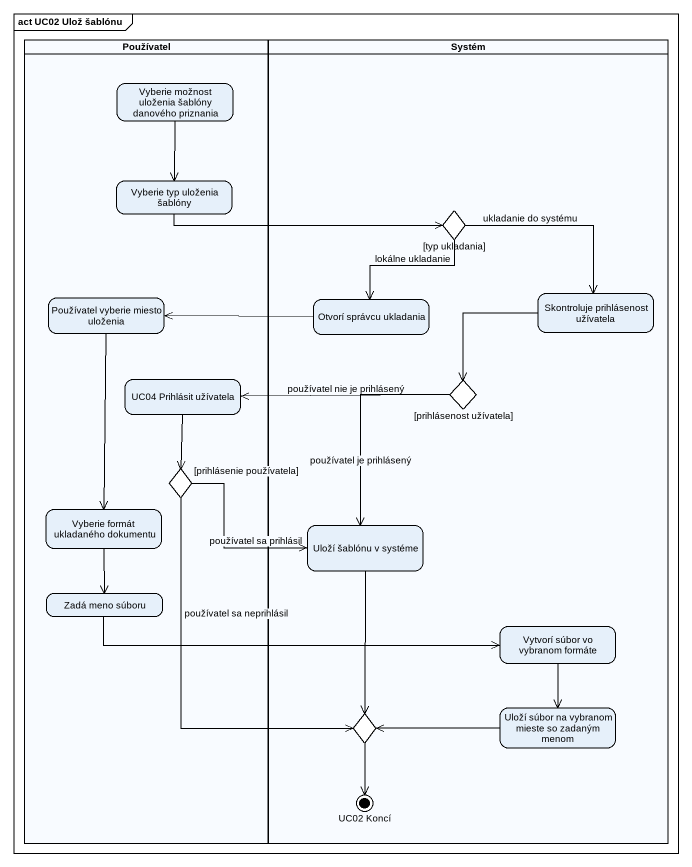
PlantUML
@startuml
mainframe act UC02 Ulož šablónu
hide empty description
state Používatel <<partition>> {
  state "Vyberie možnost uloženia šablóny danového priznania" as Vyberie_možnost_uloženia
  state "Vyberie typ uloženia šablóny" as Vyberie_typ_uloženia_šablóny
  state "Používatel vyberie miesto uloženia" as Používatel_vyberie_miesto
  state "UC04 Prihlásit užívatela" as UC04_Prihlásit_užívatela
  state "[prihlásenie používatela]" as prihlásenie_používatela <<choice>>
  state "Vyberie formát ukladaného dokumentu" as Vyberie_formát_ukladaného
  state "Zadá meno súboru" as Zadá_meno_súboru
}
state Systém <<partition>> {
  state "[typ ukladania]" as typ_ukladania <<choice>>
  state "Otvorí správcu ukladania" as Otvorí_správcu_ukladania
  state "Skontroluje prihlásenost užívatela" as Skontroluje_prihlásenost
  state "[prihlásenost užívatela]" as prihlásenost_užívatela <<choice>>
  state "Uloží šablónu v systéme" as Uloží_šablónu_v_systéme
  state "Vytvorí súbor vo vybranom formáte" as Vytvorí_súbor_vo_vybranom
  state choice1 <<choice>>
  state "Uloží súbor na vybranom mieste so zadaným menom" as Uloží_súbor_na_vybranom
  state "UC02 Koncí" as UC02_Koncí <<end>>
}
Vyberie_možnost_uloženia --> Vyberie_typ_uloženia_šablóny
Vyberie_typ_uloženia_šablóny -right-> typ_ukladania
typ_ukladania --> Otvorí_správcu_ukladania : lokálne ukladanie
typ_ukladania --> Skontroluje_prihlásenost : ukladanie do systému
Používatel_vyberie_miesto --> Vyberie_formát_ukladaného
Otvorí_správcu_ukladania -left-> Používatel_vyberie_miesto
Skontroluje_prihlásenost --> prihlásenost_užívatela
UC04_Prihlásit_užívatela --> prihlásenie_používatela
prihlásenost_užívatela -left-> UC04_Prihlásit_užívatela : používatel nie je prihlásený
prihlásenost_užívatela --> Uloží_šablónu_v_systéme : používatel je prihlásený
prihlásenie_používatela -right-> Uloží_šablónu_v_systéme : používatel sa prihlásil
prihlásenie_používatela --> choice1 : používatel sa neprihlásil
Vyberie_formát_ukladaného --> Zadá_meno_súboru
Uloží_šablónu_v_systéme --> choice1
Zadá_meno_súboru -right-> Vytvorí_súbor_vo_vybranom
Vytvorí_súbor_vo_vybranom --> Uloží_súbor_na_vybranom
choice1 --> UC02_Koncí
Uloží_súbor_na_vybranom -left-> choice1
@enduml
